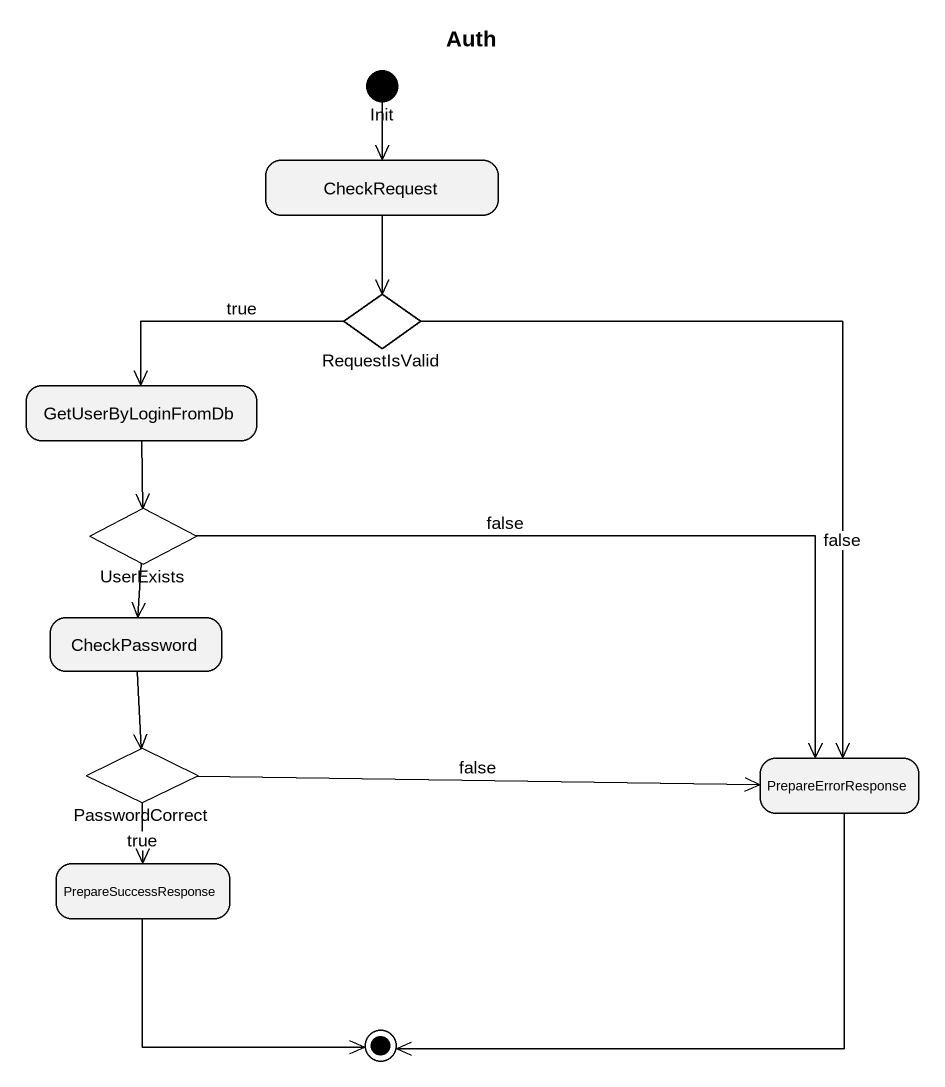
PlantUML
@startuml
title Auth
hide empty description
state Init <<start>>
state CheckRequest
state RequestIsValid <<choice>>
state GetUserByLoginFromDb
state UserExists <<choice>>
state CheckPassword
state PasswordCorrect <<choice>>
state PrepareErrorResponse
state PrepareSuccessResponse
Init --> CheckRequest
CheckRequest --> RequestIsValid
RequestIsValid -left-> GetUserByLoginFromDb : true
RequestIsValid --> PrepareErrorResponse : false
GetUserByLoginFromDb --> UserExists
UserExists --> CheckPassword
UserExists -right-> PrepareErrorResponse : false
CheckPassword --> PasswordCorrect
PasswordCorrect -right-> PrepareErrorResponse : false
PasswordCorrect --> PrepareSuccessResponse : true
PrepareErrorResponse -left-> [*]
PrepareSuccessResponse --> [*]
@enduml
